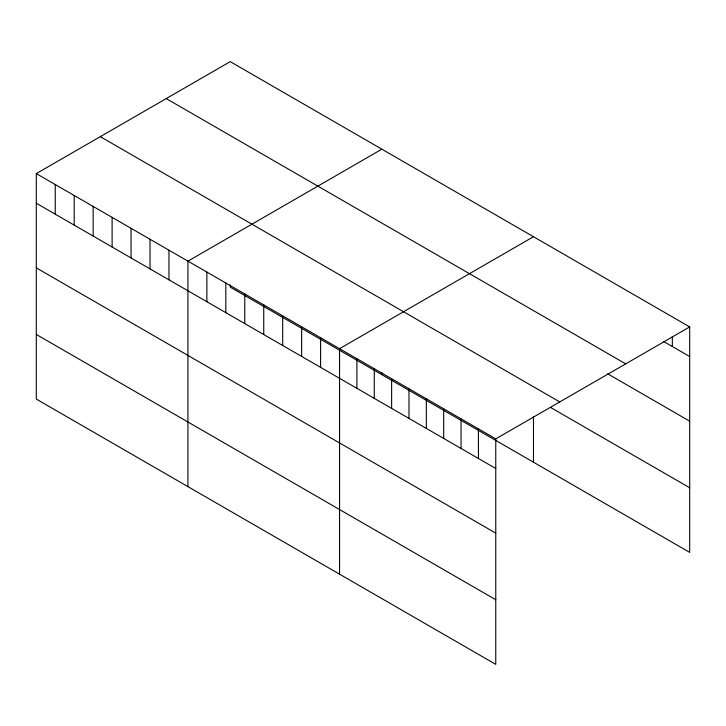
<?xml version="1.0" encoding="UTF-8"?>
<svg xmlns="http://www.w3.org/2000/svg" width="726" height="726" viewBox="0 0 726 726"><rect width="100%" height="100%" fill="white"/><g stroke="black" fill="none" stroke-linecap="round" stroke-linejoin="round"><path stroke-width="1.09" d="M36.3 173.605L495.767 438.876L495.767 664.363L36.3 399.082L36.3 173.605L230.233 61.637L689.7 326.918L689.7 552.395L230.233 287.124L230.233 284.855M381.858 149.184L187.925 261.142L187.925 486.629M533.483 236.721L339.55 348.689L339.55 574.166M495.767 438.876L689.7 326.918M663.664 341.51L689.7 356.539M166.236 98.591L625.703 363.862M607.735 373.845L689.7 421.171M100.297 136.66L559.764 401.932M550.834 407.595L689.7 487.763M36.3 203.235L495.767 468.506M36.3 267.867L495.767 533.138M36.3 334.45L495.767 599.73M672.34 336.646L672.34 346.52M533.483 416.842L533.483 462.199M478.416 428.857L478.416 458.478M461.055 418.838L461.055 448.459M443.695 408.811L443.695 438.44M426.334 398.792L426.334 428.422M408.983 388.773L408.983 418.394M391.623 378.754L391.623 408.375M381.858 372.393L381.858 374.661M374.262 368.726L374.262 398.356M356.911 358.708L356.911 388.328M320.593 337.744L320.593 367.365M301.644 326.8L301.644 356.43M282.686 315.855L282.686 345.485M263.738 304.92L263.738 334.541M244.78 293.976L244.78 323.596M225.831 283.031L225.831 312.652M206.874 272.087L206.874 301.717M168.967 250.207L168.967 279.828M150.019 239.262L150.019 268.883M131.061 228.318L131.061 257.939M112.113 217.373L112.113 247.003M93.155 206.438L93.155 236.059M74.206 195.494L74.206 225.114M55.249 184.549L55.249 214.17"/></g></svg>
